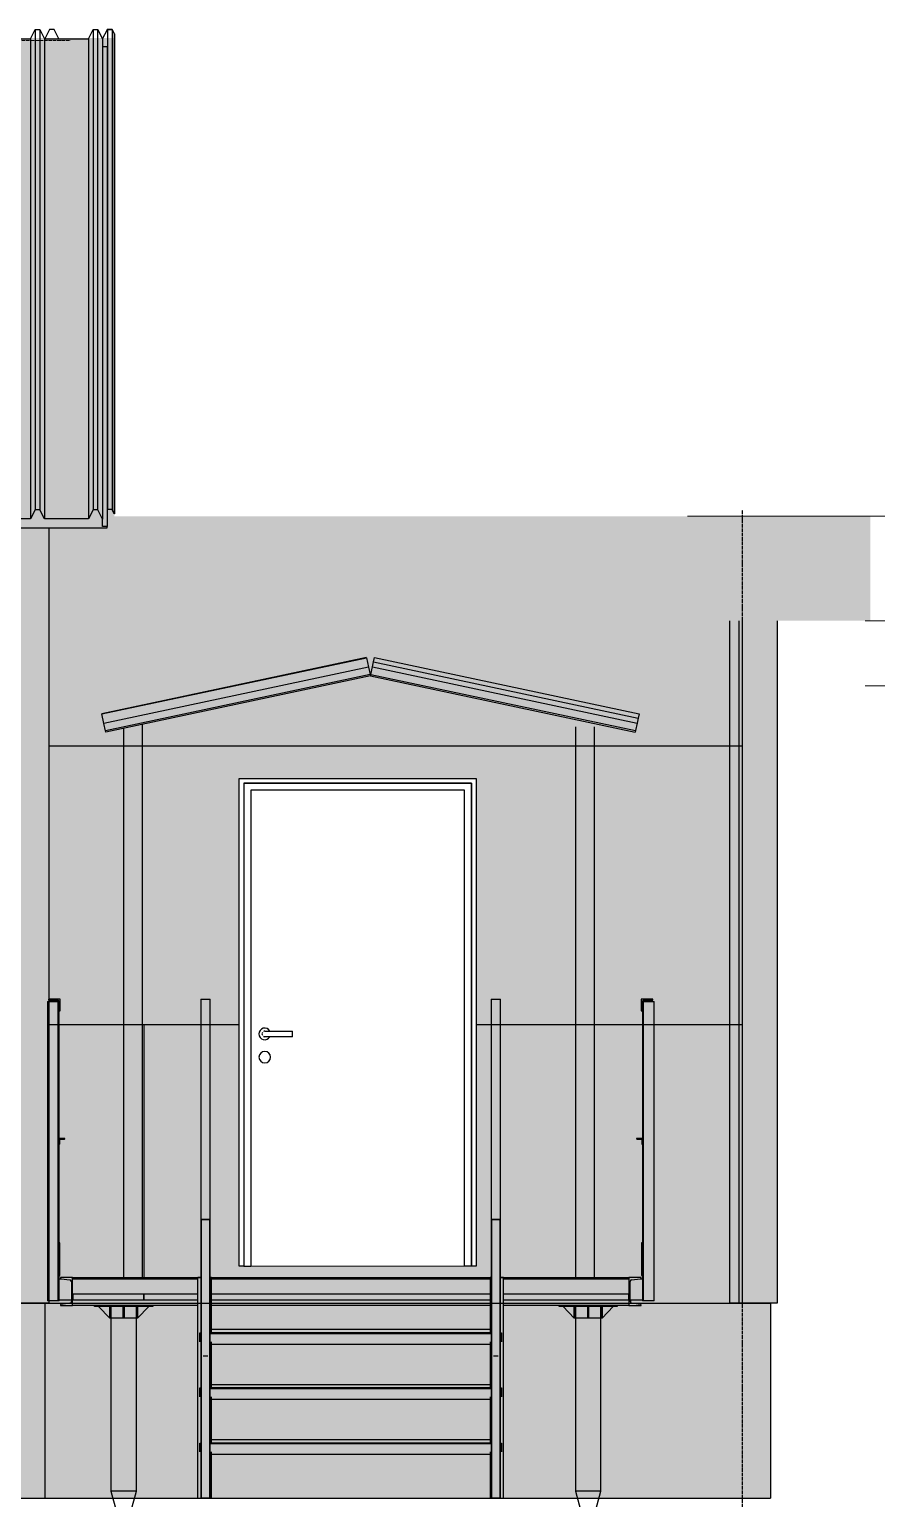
# Model space of a CAD drawing. Header units: millimetres. Extents: x 2162 to 93478, y -2737 to 52379.
# Drawn here: x 57272 to 60920, y 43686 to 50015 of the extents above; entities that cross this region are included whole.
import ezdxf

# ---------------------------------------------------------------- set-up
doc = ezdxf.new("R2010")
doc.units = ezdxf.units.MM
doc.set_wipeout_variables(frame=1)
for name, pattern in [('Штрих 2 х 1 мм', [3, 2, -1]), ('Штрихпунктир 15 х 2 х 2 мм', [19, 15, -2, 0, -2]), ('Штрихпунктирная', [30, 25, -2.25, 0.5, -2.25])]:
    doc.linetypes.add(name, pattern=pattern)
doc.layers.add('Axes', color=40, linetype='Штрихпунктирная')
for name, color, linetype, lineweight in [('Door', 7, 'Continuous', 18), ('Level', 7, 'Continuous', 9), ('Wall', 5, 'Continuous', 9)]:
    doc.layers.add(name, color=color, linetype=linetype, lineweight=lineweight)

# ---------------------------------------------------------------- blocks, each defined once
blk = doc.blocks.new('Level 1')
at = {"color": 0}
for p, q in [((4860, 500), (3360, 500)), ((4860, 0), (4860, 500)), ((4860, 0), (4647.9, 212.1)), ((4860, 0), (5072.1, 212.1)), ((6360, 0), (4360, 0))]:
    blk.add_line(p, q, dxfattribs=at)

msp = doc.modelspace()

# ---------------------------------------------------------------- hatches: boundary and pattern name
at = {"true_color": 0x61993b}
h = msp.add_hatch(color=85, dxfattribs=at)
h.dxf.hatch_style = 1
h.paths.add_polyline_path([(57637.3, 49977.9), (17777.2, 49977.9), (17777.2, 47877.9), (57637.3, 47877.9)])
h.paths.add_polyline_path([(18612.2, 48388.1), (18612.2, 48367.3), (18612.2, 48348.7), (19252.2, 48348.7), (19252.2, 48367.3), (19252.2, 48388.1), (19292.2, 48388.1), (19292.2, 48367.3), (19292.2, 48348.7), (19592.2, 48348.7), (19892.2, 48348.7), (19892.2, 48367.3), (19892.2, 48388.1), (19932.2, 48388.1), (19932.2, 48367.3), (19932.2, 48348.7), (20572.2, 48348.7), (20572.2, 48367.3), (20572.2, 48388.1), (20612.2, 48388.1), (20612.2, 48367.3), (20612.2, 48269.5), (20612.2, 48248.7), (20612.2, 48180.2), (20572.2, 48180.2), (20572.2, 48240.4), (20521.4, 48240.4), (20521.4, 47917.1), (20501.4, 47956.2), (20481.4, 47956.2), (20461.4, 47917.1), (20272.2, 47917.1), (20272.2, 47884.3), (20292.2, 47884.3), (20292.2, 47883.8), (20272.2, 47883.8), (20272.2, 47915.6), (20251.4, 47956.2), (20231.4, 47956.2), (20211.4, 47917.1), (20021.4, 47917.1), (20001.4, 47956.2), (19981.4, 47956.2), (19961.4, 47917.1), (19771.4, 47917.1), (19751.4, 47956.2), (19731.4, 47956.2), (19711.4, 47917.1), (19521.4, 47917.1), (19501.4, 47956.2), (19481.4, 47956.2), (19461.4, 47917.1), (19272.2, 47917.1), (19272.2, 47884.3), (19292.2, 47884.3), (19292.2, 47883.8), (19272.2, 47883.8), (19272.2, 47915.6), (19251.4, 47956.2), (19231.4, 47956.2), (19211.4, 47917.1), (19021.4, 47917.1), (19001.4, 47956.2), (18981.4, 47956.2), (18961.4, 47917.1), (18771.4, 47917.1), (18751.4, 47956.2), (18731.4, 47956.2), (18711.4, 47917.1), (18521.4, 47917.1), (18501.4, 47956.2), (18481.4, 47956.2), (18461.4, 47917.1), (18272.2, 47917.1), (18272.2, 47916.3), (18271.8, 47917.1), (18241.4, 47917.1), (18226.2, 47946.8), (18221.9, 47938.3), (18221.2, 47938.6), (18225.8, 47947.6), (18221.4, 47956.2), (18201.4, 47956.2), (18181.4, 47917.1), (17991.4, 47917.1), (17971.4, 47956.2), (17951.4, 47956.2), (17931.4, 47917.1), (17931.4, 48180.2), (17892.2, 48180.2), (17892.2, 48248.7), (17892.2, 48269.5), (17892.2, 48367.3), (17892.2, 48388.1), (17932.2, 48388.1), (17932.2, 48367.3), (17932.2, 48348.7), (18572.2, 48348.7), (18572.2, 48367.3), (18572.2, 48388.1)], flags=16)
h.paths.add_polyline_path([(18612.2, 48270.4), (18612.2, 48248.7), (18612.2, 48240.4), (19252.2, 48240.4), (19252.2, 48248.7), (19252.2, 48270.4)], flags=0)
h.paths.add_polyline_path([(18521.4, 48318.7), (18521.4, 48270.4), (18572.2, 48270.4), (18572.2, 48269.5), (18572.2, 48248.7), (18572.2, 48240.4), (18471.4, 48240.4), (18471.4, 47956.2), (18451.4, 47956.2), (18431.4, 47917.1), (18431.4, 48240.4), (18272.6, 48240.4), (18272.6, 47917.1), (18252.5, 47956.4), (18230.6, 47956.4), (18230.6, 48240.4), (17932.2, 48240.4), (17932.2, 48248.7), (17932.2, 48270.4), (17951.4, 48270.4), (17951.4, 48318.7)], flags=0)
h.paths.add_polyline_path([(19592.2, 48318.7), (19771.4, 48318.7), (19771.4, 48270.4), (19892.2, 48270.4), (19932.2, 48269.5), (19932.2, 48248.7), (19932.2, 48180.2), (19892.2, 48180.2), (19892.2, 48240.4), (19592.2, 48240.4), (19292.2, 48240.4), (19292.2, 48180.2), (19272.6, 48180.2), (19272.6, 47917.1), (19272.2, 47884.3), (19272.2, 47916.3), (19251.7, 47956.4), (19231.1, 47956.4), (19221.9, 47938.3), (19221.2, 47938.6), (19230.6, 47957.2), (19252.1, 47957.2), (19252.1, 48180.2), (19292.2, 48180.2), (19292.2, 48248.7), (19292.2, 48270.4), (19461.4, 48270.4), (19461.4, 48318.7)], flags=0)
h.paths.add_polyline_path([(20521.4, 48318.7), (20521.4, 48270.4), (19961.4, 48270.4), (19961.4, 48318.7)], flags=0)
h.paths.add_polyline_path([(20221.2, 47938.6), (20230.6, 47957.2), (20252.1, 47957.2), (20272.6, 47917.1), (20272.2, 47916.3), (20251.7, 47956.4), (20231.1, 47956.4), (20221.9, 47938.3)], flags=0)
h.paths.add_polyline_path([(20272.6, 48240.4), (20272.6, 47917.1), (20272.2, 47884.3), (20272.2, 47915.6)], flags=0)
h = msp.add_hatch(color=85, dxfattribs=at)
h.dxf.hatch_style = 1
h.paths.add_polyline_path([(57615.6, 49336.2), (5644.8, 49336.2), (5644.8, 47879), (57615.6, 47879)])
h.paths.add_polyline_path([(17022, 49336.2), (17022, 48338.3)], flags=16)
h.paths.add_polyline_path([(15460.8, 49336.2), (15456.8, 49316.4), (15456.8, 48358), (15247.1, 48338.3), (15291.1, 48357), (15291.1, 48338.3), (15460.8, 48338.3)], flags=16)
h = msp.add_hatch(color=85, dxfattribs=at)
h.dxf.hatch_style = 1
h.paths.add_polyline_path([(60892.1, 47917.6), (57150.1, 47917.6), (57150.1, 47467.6), (60892.1, 47467.6)])
h = msp.add_hatch(color=85, dxfattribs=at)
h.dxf.hatch_style = 1
h.paths.add_polyline_path([(57355, 47467.6), (57150, 47467.6), (57150, 44527.6), (57355, 44527.6)])
at = {"true_color": 0xecece7}
h = msp.add_hatch(color=254, dxfattribs=at)
h.dxf.hatch_style = 1
h.paths.add_polyline_path([(60287.1, 46927.6), (59705.2, 46927.6), (59705.2, 45727.6), (59911.2, 45727.6), (59911.2, 45787.6), (59906.2, 45787.6), (59906.2, 45837.6), (59956.2, 45837.6), (59956.2, 45827.6), (59959.4, 45827.6), (59961.2, 45827.6), (59961.2, 45727.6), (60287.1, 45727.6)])
h.paths.add_polyline_path([(60287.1, 45727.6), (59961.2, 45727.6), (59961.2, 44687.6), (60287.1, 44687.6)])
h.paths.add_polyline_path([(59911.2, 45727.6), (59705.2, 45727.6), (59705.2, 44687.6), (59907.2, 44687.6), (59907.2, 44787.6), (59911.2, 44787.6), (59911.2, 45212.6), (59908.2, 45212.6), (59908.2, 45213.8, 1), (59910.6, 45213.8), (59911.2, 45279.6)])
h.paths.add_polyline_path([(60287.1, 44687.6), (59961.2, 44687.6), (59961.2, 44537.6), (59959.4, 44537.6), (59921.7, 44537.6), (59916.2, 44537.6), (59914.4, 44537.6), (59911.2, 44537.6), (59911.2, 44542.6), (59859.2, 44542.6), (59859.2, 44530.5, 0.354943), (59868.2, 44527.6), (60287.1, 44527.6)])
h.paths.add_polyline_path([(60287.1, 47467.6), (59393.8, 47467.6), (58393.8, 47467.6), (57355.1, 47467.6), (57355.1, 46927.6), (57679, 46927.6), (57679, 47004.3), (57600.3, 46987.6), (57599, 46993.5), (57592.3, 47025.3), (57583.5, 47066.8), (58723.5, 47309.2), (58732.3, 47267.6), (58740.3, 47229.9), (59880.3, 46987.6), (59881.6, 46994), (59888.4, 47026), (58748.4, 47268.3), (58753.1, 47290.3), (58753.2, 47290.6), (58757.1, 47309.2), (59897.1, 47066.8), (59893.2, 47048.3), (59893.1, 47048), (59888.4, 47026), (59881.6, 46994), (59880.3, 46987.6), (58740.3, 47229.9), (57759, 47021.3), (57759, 46927.6), (60137.1, 46927.6), (60287.1, 46927.6)])
h.paths.add_polyline_path([(59625.2, 46927.6), (57759, 46927.6), (57759, 45727.6), (57764.7, 45727.6), (58010.1, 45727.6), (58010.1, 45823.6), (58010.1, 45837.6), (58050.1, 45837.6), (58050.1, 45823.6), (58050.1, 45727.6), (58175.2, 45727.6), (58175.2, 46787.6), (59195.2, 46787.6), (59195.2, 45727.6), (59260.1, 45727.6), (59260.1, 45823.6), (59260.1, 45837.6), (59300.1, 45837.6), (59300.1, 45823.6), (59300.1, 45727.6), (59625.2, 45727.6)])
h.paths.add_polyline_path([(57679, 46927.6), (57418.6, 46927.6), (57355.1, 46927.6), (57355.1, 45837.6), (57404.2, 45837.6), (57404.2, 45787.6), (57403.7, 45727.6), (57679, 45727.6)])
h.paths.add_polyline_path([(57679, 45727.6), (57399.2, 45727.6), (57399.2, 45237.6), (57399.8, 45213.8, 0.416307), (57401, 45212.6), (57399.2, 45212.6), (57399.2, 44787.6), (57403.2, 44787.6), (57403.2, 44687.6), (57679, 44687.6)])
h.paths.add_polyline_path([(58010.1, 45727.6), (57764.7, 45727.6), (57764.7, 44687.6), (58010.1, 44687.6), (58010.1, 44887.6)])
h.paths.add_polyline_path([(58175.2, 45727.6), (58050.1, 45727.6), (58050.1, 44887.6), (58050.1, 44687.6), (58175.2, 44687.6)])
h.paths.add_polyline_path([(59625.2, 45727.6), (59300.1, 45727.6), (59300.1, 44887.6), (59300.1, 44687.6), (59625.2, 44687.6)])
h.paths.add_polyline_path([(59260.1, 45727.6), (59195.2, 45727.6), (59195.2, 44687.6), (59260.1, 44687.6), (59260.1, 44887.6)])
at = {"true_color": 0x61993b}
h = msp.add_hatch(color=85, dxfattribs=at)
h.dxf.hatch_style = 1
h.paths.add_polyline_path([(60492, 47467.6), (60287, 47467.6), (60287, 44527.6), (60492, 44527.6)])
h = msp.add_hatch(color=85, dxfattribs=at)
h.dxf.hatch_style = 1
h.paths.add_polyline_path([(57759, 47019.6), (57679, 47019.8), (57679, 44638.2), (57759, 44638)])
h = msp.add_hatch(color=85, dxfattribs=at)
h.dxf.hatch_style = 1
h.paths.add_polyline_path([(59705.2, 47019.2), (59625.2, 47019.4), (59625.2, 44637.8), (59705.2, 44637.6)])
h = msp.add_hatch(color=85, dxfattribs=at)
h.dxf.hatch_style = 1
h.paths.add_polyline_path([(57399.4, 45586.9), (57399.4, 45827.6), (57354.4, 45827.6), (57354.4, 44537.6), (57399.4, 44537.6)])
h.paths.add_polyline_path([(58053.3, 45837.6), (58010.1, 45837.6), (58011.1, 45582.9), (58009.1, 44527.3), (58055.3, 44527.3), (58055.3, 45582.9)])
h = msp.add_hatch(color=85, dxfattribs=at)
h.dxf.hatch_style = 1
h.paths.add_polyline_path([(59300.1, 45837.6), (59260.1, 45837.6), (59260.1, 44527.6), (59300.1, 44527.6)])
h = msp.add_hatch(color=85, dxfattribs=at)
h.dxf.hatch_style = 1
h.paths.add_polyline_path([(59961.2, 45794.7), (59961.2, 45827.6), (59911.3, 45827.6), (59911.3, 45794.7), (59911.3, 44537.6), (59961.2, 44537.6)])
h = msp.add_hatch(color=85, dxfattribs=at)
h.dxf.hatch_style = 1
h.paths.add_polyline_path([(57990.2, 44633.1), (57450.4, 44633.1), (57450.4, 44567.6), (57990.2, 44567.6)])
h.paths.add_polyline_path([(58003.2, 44687.6), (57757.9, 44687.6), (57757.9, 44638), (58003.2, 44638)], flags=17)
h.paths.add_polyline_path([(57757.9, 44687.6), (57752.2, 44687.6), (57752.2, 44638), (57757.9, 44638)], flags=16)
edge = h.paths.add_edge_path()
edge.add_line((57396.4, 44687.6), (57396.4, 44647.6))
edge.add_line((57396.4, 44647.6), (57392.4, 44647.6))
edge.add_line((57392.4, 44647.6), (57392.4, 44632.6))
edge.add_line((57392.4, 44632.6), (57399.5, 44637.6))
edge.add_line((57399.5, 44637.6), (57399.4, 44632.6))
edge.add_arc((57383.4, 44628.8), 16.5, 13.53589, 24.48774)
edge.add_line((57398.4, 44635.6), (57398.4, 44637.6))
edge.add_line((57398.4, 44637.6), (57450.4, 44637.6))
edge.add_line((57450.4, 44637.6), (57445.9, 44635.8))
edge.add_line((57445.9, 44635.8), (57445.9, 44635.1))
edge.add_line((57445.9, 44635.1), (57450.4, 44633.1))
edge.add_line((57450.4, 44633.1), (57990.2, 44633.1))
edge.add_line((57990.2, 44633.1), (57990.2, 44637.6))
edge.add_line((57990.2, 44637.6), (58003.2, 44637.6))
edge.add_line((58003.2, 44637.6), (58003.2, 44687.6))
edge.add_line((58003.2, 44687.6), (57396.4, 44687.6))
edge = h.paths.add_edge_path()
edge.add_arc((57439, 44625.7), 11.8, 334.54144, 450.1865)
edge.add_line((57439, 44637.5), (57401.1, 44637.6))
edge.add_line((57401.1, 44637.6), (57392.4, 44632.6))
edge.add_line((57392.4, 44632.6), (57392.4, 44542.6))
edge.add_line((57392.4, 44542.6), (57449.7, 44542.6))
edge.add_line((57449.7, 44542.6), (57449.7, 44620.6))
edge = h.paths.add_edge_path()
edge.add_line((57445.6, 44542.6), (57392.4, 44542.6))
edge.add_line((57392.4, 44542.6), (57392.4, 44537.6))
edge.add_line((57392.4, 44537.6), (57389.2, 44537.6))
edge.add_line((57389.2, 44537.6), (57387.4, 44537.6))
edge.add_line((57387.4, 44537.6), (57381.9, 44537.6))
edge.add_line((57381.9, 44537.6), (57348.2, 44537.6))
edge.add_line((57348.2, 44537.6), (57348.2, 44527.6))
edge.add_line((57348.2, 44527.6), (57440.8, 44527.6))
edge.add_arc((57438.1, 44534.6), 7.5, 291.0528, 360)
edge.add_line((57445.6, 44534.6), (57445.6, 44542.6))
h.paths.add_polyline_path([(57757.9, 44567.6), (57450.1, 44567.6), (57450.1, 44542.6), (57757.9, 44542.6)])
h.paths.add_polyline_path([(57990.2, 44542.6), (57445.6, 44542.6), (57445.6, 44527.6), (57990.2, 44527.6)])
h.paths.add_polyline_path([(57990.2, 44567.6), (57757.9, 44567.6), (57757.9, 44542.6), (57990.2, 44542.6)])
h.paths.add_polyline_path([(58003.2, 44637.6), (57990.2, 44637.6), (57990.2, 44527.6), (58003.2, 44527.6)])
h.paths.add_polyline_path([(59911.3, 44687.6), (58003.2, 44687.6), (58003.2, 44637.6), (58003.2, 44527.6), (59911.3, 44527.6)])
edge = h.paths.add_edge_path(flags=16)
edge.add_line((59846.4, 44638), (59898.4, 44637.6))
edge.add_line((59898.4, 44637.6), (59898.4, 44635.6))
edge.add_arc((59895.4, 44635.6), 3, -83.15723, 0, ccw=False)
edge.add_line((59895.8, 44632.6), (59895.7, 44632.6))
edge.add_line((59895.7, 44632.6), (59852.2, 44632.6))
edge.add_line((59852.2, 44632.6), (59852.2, 44542.6))
edge.add_line((59852.2, 44542.6), (59852, 44542.6))
edge.add_line((59852, 44542.6), (59852, 44620.6))
edge.add_arc((59983.1, 44618.9), 131.1, 173.98772, 179.24138, ccw=False)
edge.add_line((59852.7, 44632.6), (59895.8, 44632.6))
edge.add_arc((59895.4, 44635.6), 3, 276.84277, 360)
edge.add_line((59898.4, 44635.6), (59898.4, 44637.6))
edge.add_line((59898.4, 44637.6), (59846.4, 44637.6))
edge.add_line((59846.4, 44637.6), (59306.2, 44637.6))
edge.add_line((59306.2, 44637.6), (59293.2, 44638))
edge.add_line((59293.2, 44638), (59846.4, 44638))
h = msp.add_hatch(color=85, dxfattribs=at)
h.dxf.hatch_style = 1
h.paths.add_polyline_path([(58010.1, 44687.6), (57764.7, 44687.6), (57764.7, 44638), (58010.1, 44638)])
h = msp.add_hatch(color=85, dxfattribs=at)
h.dxf.hatch_style = 1
h.paths.add_polyline_path([(54212.1, 44527.6), (45182.1, 44527.6), (45182.1, 43687.6), (54212.1, 43687.6)])
h.paths.add_polyline_path([(57217.1, 44527.6), (54226.6, 44527.6), (54212.1, 44527.6), (54212.1, 43687.6), (57217.1, 43687.6)])
h.paths.add_polyline_path([(60342.1, 44527.6), (57217.1, 44527.6), (57217.1, 43687.6), (60342.1, 43687.6)])
h.paths.add_polyline_path([(60462.5, 44527.6), (60342.1, 44527.6), (60342.1, 43687.6), (60462.5, 43687.6)])
h.paths.add_polyline_path([(45182.1, 44527.6), (42186.6, 44527.6), (5937, 44527.6), (5937, 43687.6), (45182.1, 43687.6)])
at = {"layer": 'Wall', "true_color": 0x61993b}
h = msp.add_hatch(color=85, dxfattribs=at)
h.dxf.hatch_style = 1
h.paths.add_polyline_path([(58732.3, 47267.6), (58723.7, 47308.2), (57583.7, 47065.9), (57592.3, 47025.3)])
h.paths.add_polyline_path([(58739, 47235.8), (58732.3, 47267.6), (57592.3, 47025.3), (57599, 46993.5)])
h.paths.add_polyline_path([(58740.3, 47229.9), (58739, 47235.8), (57599, 46993.5), (57600.3, 46987.6)])
h = msp.add_hatch(color=85, dxfattribs=at)
h.dxf.hatch_style = 1
h.paths.add_polyline_path([(58748.4, 47268.3), (58741.6, 47236.3), (59881.6, 46994), (59888.4, 47026)])
h.paths.add_polyline_path([(58753.1, 47290.3), (58748.4, 47268.3), (59888.4, 47026), (59893.1, 47048)])
h.paths.add_polyline_path([(58757.1, 47309.2), (58753.2, 47290.6), (59893.2, 47048.3), (59897.1, 47066.8)])
h.paths.add_polyline_path([(58741.6, 47236.3), (58740.3, 47229.9), (59880.3, 46987.6), (59881.6, 46994)])

# ---------------------------------------------------------------- linework, layer by layer
for p, q in [((57276.3, 49974.9), (57296.3, 50014)), ((57296.3, 50014), (57316.3, 50014)), ((57296.3, 50014), (57296.3, 47945.9)), ((57316.3, 50014), (57336.3, 49974.9)), ((57316.3, 50014), (57316.3, 47945.9)), ((57357.8, 50014), (57337.8, 49974.9)), ((57377.8, 50014), (57357.8, 50014)), ((57397.8, 49974.9), (57377.8, 50014)), ((57526.3, 49974.9), (57546.3, 50014)), ((57546.3, 50014), (57566.3, 50014)), ((57546.3, 50014), (57546.3, 47945.9)), ((57566.3, 50014), (57587.1, 49973.4)), ((57566.3, 47945.9), (57566.3, 50014)), ((57607.1, 50015), (57586.6, 49974.9)), ((57587.1, 49974.1), (57607.6, 50014.2)), ((57628.6, 50015), (57607.1, 50015)), ((57607.6, 50014.2), (57628.1, 50014.2)), ((57607.6, 50014.2), (57607.6, 47946.1)), ((57628.1, 50014.2), (57637.3, 49996.1)), ((57628.1, 50014.2), (57628.1, 47946.1)), ((57638, 49996.5), (57628.6, 50015)), ((57086.3, 49974.9), (57276.3, 49974.9)), ((57276.3, 49974.9), (57276.3, 47906.7)), ((57336.3, 49974.9), (57526.3, 49974.9)), ((57336.3, 49974.9), (57336.3, 47906.7)), ((57526.3, 49974.9), (57526.3, 47906.7)), ((57587.1, 49973.4), (57587.1, 47905.3)), ((57587.1, 49941.7), (57607.1, 49941.7)), ((57607.1, 49941.7), (57607.1, 47873.5)), ((57637.3, 49996.1), (57638, 49996.5)), ((57637.3, 49996.1), (57637.3, 47928)), ((57638, 49996.5), (57638, 47928.3)), ((57296.3, 47945.9), (57276.3, 47906.7)), ((57316.3, 47945.9), (57296.3, 47945.9)), ((57336.3, 47906.7), (57316.3, 47945.9)), ((57546.3, 47945.9), (57526.3, 47906.7)), ((57566.3, 47945.9), (57546.3, 47945.9)), ((57587.1, 47905.3), (57566.3, 47945.9)), ((57628.1, 47946.1), (57607.6, 47946.1)), ((57637.3, 47928), (57628.1, 47946.1)), ((57638, 47928.3), (57637.3, 47928)), ((56607.1, 47867.6), (57607.1, 47867.6)), ((57276.3, 47906.7), (57086.3, 47906.7)), ((57526.3, 47906.7), (57336.3, 47906.7)), ((57587.1, 47873.5), (57587.1, 47905.3)), ((57607.1, 47873.5), (57587.1, 47873.5)), ((57607.1, 47867.6), (57607.1, 47873.5)), ((60287.1, 44527.6), (60287.1, 47467.6)), ((60327.1, 44527.6), (60327.1, 47467.6)), ((60342.1, 44527.6), (60342.1, 47467.6)), ((60492.1, 47467.6), (60492.1, 44527.6)), ((58723.5, 47309.2), (57583.5, 47066.8)), ((57583.7, 47065.9), (58723.7, 47308.2)), ((58723.7, 47308.2), (58732.3, 47267.6)), ((58748.4, 47268.3), (58753.1, 47290.3)), ((58753.1, 47290.3), (58753.2, 47290.6)), ((58753.1, 47290.3), (59893.1, 47048)), ((58753.2, 47290.6), (58757.1, 47309.2)), ((58753.2, 47290.6), (59893.2, 47048.3)), ((58757.1, 47309.2), (59897.1, 47066.8)), ((58732.3, 47267.6), (57592.3, 47025.3)), ((58739, 47235.8), (57599, 46993.5)), ((58740.3, 47229.9), (57600.3, 46987.6)), ((58732.3, 47267.6), (58739, 47235.8)), ((58739, 47235.8), (58740.3, 47229.9)), ((58740.3, 47229.9), (58741.6, 47236.3)), ((58740.3, 47229.9), (59880.3, 46987.6)), ((58741.6, 47236.3), (58748.4, 47268.3)), ((58741.6, 47236.3), (59881.6, 46994)), ((58748.4, 47268.3), (59888.4, 47026)), ((57592.3, 47025.3), (57583.7, 47065.9)), ((59893.1, 47048), (59888.4, 47026)), ((59893.2, 47048.3), (59893.1, 47048)), ((59897.1, 47066.8), (59893.2, 47048.3)), ((57599, 46993.5), (57592.3, 47025.3)), ((57600.3, 46987.6), (57599, 46993.5)), ((57679, 44637.6), (57679, 47004.3)), ((57759, 44637.6), (57759, 47019.2)), ((59625.2, 44637.6), (59625.2, 47010)), ((59705.2, 44637.6), (59705.2, 47010)), ((59881.6, 46994), (59880.3, 46987.6)), ((59888.4, 47026), (59881.6, 46994)), ((60137.1, 46927.6), (57355.1, 46927.6)), ((58175.2, 46787.6), (58175.2, 45727.6)), ((59195.2, 45727.6), (59195.2, 46787.6)), ((57349.2, 45827.6), (57351, 45827.6)), ((57394.2, 45827.6), (57396, 45827.6)), ((59916.2, 45827.6), (59921.7, 45827.6)), ((57355.1, 45727.6), (60342.1, 45727.6)), ((57759, 45727.6), (57764.7, 45727.6)), ((57764.7, 45727.6), (57764.7, 44638)), ((58175.2, 44687.6), (58175.2, 45727.6)), ((59195.2, 45727.6), (59195.2, 44687.6)), ((58050.1, 44887.6), (58010.1, 44887.6)), ((59300.1, 44887.6), (59260.1, 44887.6)), ((59195.2, 44687.6), (58175.2, 44687.6)), ((57457.2, 44635.1), (57457.2, 44635.8)), ((57764.7, 44567.6), (57764.7, 44542.6)), ((57764.7, 44542.6), (57764.7, 44567.6)), ((54226.6, 44527.6), (60462.5, 44527.6)), ((57337.5, 44527.6), (57337.5, 43687.6)), ((57394.2, 44537.6), (57388.7, 44537.6)), ((59916.2, 44537.6), (59914.4, 44537.6)), ((59961.2, 44537.6), (59959.4, 44537.6)), ((60327.1, 44527.6), (60287.1, 44527.6)), ((60342.1, 44527.6), (60327.1, 44527.6)), ((60492.1, 44527.6), (60342.1, 44527.6)), ((60462.5, 44527.6), (60462.5, 43687.6)), ((58040.1, 44299.8), (58020.1, 44299.8)), ((59290.1, 44299.8), (59270.1, 44299.8)), ((50165.4, 43687.6), (60462.5, 43687.6)), ((57723.5, 43687.6), (57997.1, 43687.6)), ((58055.1, 43687.6), (59255.1, 43687.6)), ((59313.1, 43687.6), (59631.9, 43687.6))]:
    msp.add_line(p, q)
at = {"color": 0}
for p, q in [((57355.1, 47867.6), (57355.1, 44527.6)), ((57349.2, 45827.6), (57349.2, 44537.6)), ((57351, 45827.6), (57388.7, 45827.6)), ((57404.2, 45837.6), (57354.2, 45837.6)), ((57354.2, 45837.6), (57354.2, 45834.4)), ((57356, 45832.6), (57393.7, 45832.6)), ((57388.7, 45827.6), (57394.2, 45827.6)), ((57394.2, 45827.6), (57394.2, 44537.6)), ((57396, 45827.6), (57399.2, 45827.6)), ((57399.2, 45827.1), (57399.2, 45789.4)), ((57404.2, 45787.6), (57404.2, 45837.6)), ((58010.1, 45837.6), (58050.1, 45837.6)), ((58010.1, 45837.6), (58010.1, 45823.6)), ((58050.1, 45823.6), (58050.1, 45837.6)), ((59260.1, 45837.6), (59300.1, 45837.6)), ((59260.1, 45837.6), (59260.1, 45823.6)), ((59300.1, 45823.6), (59300.1, 45837.6)), ((59906.2, 45837.6), (59906.2, 45787.6)), ((59956.2, 45837.6), (59906.2, 45837.6)), ((59911.2, 45789.4), (59911.2, 45827.1)), ((59911.3, 45827.6), (59914.4, 45827.6)), ((59914.4, 45827.6), (59916.2, 45827.6)), ((59916.2, 44537.6), (59916.2, 45827.6)), ((59916.7, 45832.6), (59954.4, 45832.6)), ((59921.7, 45827.6), (59959.4, 45827.6)), ((59956.2, 45834.4), (59956.2, 45837.6)), ((59959.4, 45827.6), (59961.2, 45827.6)), ((59961.2, 44537.6), (59961.2, 45827.6)), ((57399.2, 45237.6), (57399.2, 45789.4)), ((57401, 45787.6), (57404.2, 45787.6)), ((58010.1, 45823.6), (58010.1, 44887.6)), ((58050.1, 44887.6), (58050.1, 45823.6)), ((59260.1, 45823.6), (59260.1, 44887.6)), ((59300.1, 44887.6), (59300.1, 45823.6)), ((59906.2, 45787.6), (59909.4, 45787.6)), ((59911.2, 45789.4), (59911.2, 45237.6)), ((57399.2, 45237.6), (57399.2, 45212.6)), ((57424.2, 45237.6), (57399.2, 45237.6)), ((57399.2, 45212.6), (57401, 45212.6)), ((57399.2, 44787.6), (57399.2, 45212.6)), ((57402.2, 45213.8), (57402.2, 45231.1)), ((57405.7, 45234.6), (57423, 45234.6)), ((57424.2, 45235.8), (57424.2, 45237.6)), ((59911.2, 45237.6), (59886.2, 45237.6)), ((59886.2, 45237.6), (59886.2, 45235.8)), ((59887.4, 45234.6), (59904.7, 45234.6)), ((59908.2, 45231.1), (59908.2, 45213.8)), ((59909.4, 45212.6), (59911.2, 45212.6)), ((59911.2, 45212.6), (59911.2, 45237.6)), ((59911.2, 45212.6), (59911.2, 44787.6)), ((58010.1, 44887.6), (58050.1, 44887.6)), ((58010.1, 44887.6), (58010.1, 43687.6)), ((58050.1, 43687.6), (58050.1, 44887.6)), ((59260.1, 44887.6), (59300.1, 44887.6)), ((59260.1, 44887.6), (59260.1, 43687.6)), ((59300.1, 43687.6), (59300.1, 44887.6)), ((57403.2, 44787.6), (57399.2, 44787.6)), ((57399.2, 44787.6), (57399.2, 44647.6)), ((57403.2, 44647.6), (57403.2, 44787.6)), ((59911.2, 44787.6), (59907.2, 44787.6)), ((59907.2, 44787.6), (59907.2, 44647.6)), ((59911.2, 44647.6), (59911.2, 44787.6)), ((57399.2, 44647.6), (57403.2, 44647.6)), ((57399.2, 44537.6), (57399.2, 44647.6)), ((57399.2, 44632.6), (57407.9, 44632.6)), ((57457.2, 44637.6), (57405.2, 44637.6)), ((57405.2, 44637.6), (57405.2, 44635.6)), ((57407.9, 44632.6), (57445.8, 44628.1)), ((57457.2, 44638), (58010.1, 44638)), ((57457.2, 44635.8), (57457.2, 44637.6)), ((57457.2, 44637.6), (57997.1, 44637.6)), ((57457.2, 44517.6), (57457.2, 44637.6)), ((57457.2, 44633.1), (57997.1, 44633.1)), ((57997.1, 43687.6), (57997.1, 44637.6)), ((58010.1, 44637.6), (57997.1, 44637.6)), ((58050.1, 44638), (59260.1, 44638)), ((58055.1, 44637.6), (58050.1, 44637.6)), ((58055.1, 44415.1), (58055.1, 44637.6)), ((58055.1, 44637.6), (59255.1, 44637.6)), ((58055.1, 44633.1), (59255.1, 44633.1)), ((59255.1, 44637.6), (59255.1, 44415.1)), ((59260.1, 44637.6), (59255.1, 44637.6)), ((59300.1, 44638), (59853.2, 44638)), ((59313.1, 44637.6), (59300.1, 44637.6)), ((59313.1, 43687.6), (59313.1, 44637.6)), ((59313.1, 44637.6), (59853.2, 44637.6)), ((59313.1, 44633.1), (59853.2, 44633.1)), ((59853.2, 44637.6), (59853.2, 44635.8)), ((59853.2, 44637.6), (59853.2, 44517.6)), ((59905.2, 44637.6), (59853.2, 44637.6)), ((59853.2, 44635.8), (59853.2, 44635.1)), ((59864.6, 44628.1), (59902.6, 44632.6)), ((59902.6, 44632.6), (59911.2, 44632.6)), ((59905.2, 44635.6), (59905.2, 44637.6)), ((59907.2, 44647.6), (59911.2, 44647.6)), ((59911.2, 44647.6), (59911.2, 44537.6)), ((57452.4, 44620.6), (57452.4, 44534.6)), ((57457.2, 44567.6), (57997.1, 44567.6)), ((57458.2, 44567.7), (57458.2, 44542.6)), ((58055.1, 44567.6), (59255.1, 44567.6)), ((59313.1, 44567.6), (59853.2, 44567.6)), ((59852.2, 44542.6), (59852.2, 44567.7)), ((59858, 44534.6), (59858, 44620.6)), ((57355.1, 44527.6), (57205.1, 44527.6)), ((57351, 44537.6), (57349.2, 44537.6)), ((57388.7, 44537.6), (57351, 44537.6)), ((57396, 44537.6), (57394.2, 44537.6)), ((57399.2, 44537.6), (57396, 44537.6)), ((57399.2, 44542.6), (57452.4, 44542.6)), ((57405.2, 44519.6), (57405.2, 44517.6)), ((57405.2, 44517.6), (57457.2, 44517.6)), ((57445.8, 44527.2), (57407.9, 44522.6)), ((57457.2, 44542.6), (57997.1, 44542.6)), ((57997.1, 44517.6), (57457.2, 44517.6)), ((57552.7, 44513.6), (57552.7, 44517.6)), ((57802.7, 44513.6), (57552.7, 44513.6)), ((57569.6, 44513.6), (57617.7, 44463.6)), ((57617.7, 44463.6), (57617.7, 44513.6)), ((57617.7, 44513.6), (57617.7, 44463.6)), ((57622.7, 44513.6), (57622.7, 43717.6)), ((57675.7, 44463.7), (57675.7, 44513.6)), ((57679.7, 44513.6), (57679.7, 44463.7)), ((57732.7, 43717.6), (57732.7, 44513.6)), ((57737.7, 44513.6), (57737.7, 44463.6)), ((57737.7, 44463.6), (57785.8, 44513.6)), ((57737.7, 44463.6), (57737.7, 44513.6)), ((57802.7, 44517.6), (57802.7, 44513.6)), ((58055.1, 44542.6), (59255.1, 44542.6)), ((59255.1, 44517.6), (58055.1, 44517.6)), ((59313.1, 44542.6), (59853.2, 44542.6)), ((59853.2, 44517.6), (59313.1, 44517.6)), ((59552.7, 44513.6), (59552.7, 44517.6)), ((59802.7, 44513.6), (59552.7, 44513.6)), ((59569.6, 44513.6), (59617.7, 44463.6)), ((59617.7, 44463.6), (59617.7, 44513.6)), ((59617.7, 44513.6), (59617.7, 44463.6)), ((59622.7, 44513.6), (59622.7, 43717.6)), ((59675.7, 44463.7), (59675.7, 44513.6)), ((59679.7, 44513.6), (59679.7, 44463.7)), ((59732.7, 43717.6), (59732.7, 44513.6)), ((59737.7, 44513.6), (59737.7, 44463.6)), ((59737.7, 44463.6), (59785.8, 44513.6)), ((59737.7, 44463.6), (59737.7, 44513.6)), ((59802.7, 44517.6), (59802.7, 44513.6)), ((59853.2, 44517.6), (59905.2, 44517.6)), ((59858, 44542.6), (59911.2, 44542.6)), ((59859.2, 44542.6), (59859.2, 44530.6)), ((59902.6, 44522.6), (59864.6, 44527.2)), ((59905.2, 44517.6), (59905.2, 44519.6)), ((59914.4, 44537.6), (59911.2, 44537.6)), ((59921.7, 44537.6), (59916.2, 44537.6)), ((59959.4, 44537.6), (59921.7, 44537.6)), ((57677.7, 44463.6), (57617.7, 44463.6)), ((57679.7, 44463.7), (57675.7, 44463.7)), ((57737.7, 44463.6), (57677.7, 44463.6)), ((59677.7, 44463.6), (59617.7, 44463.6)), ((59679.7, 44463.7), (59675.7, 44463.7)), ((59737.7, 44463.6), (59677.7, 44463.6)), ((58005.1, 44361.6), (58005.1, 44400.1)), ((58005.1, 44400.1), (58010.1, 44400.1)), ((58050.1, 44400.1), (59260.1, 44400.1)), ((58055.1, 44400.1), (58055.1, 44415.1)), ((58055.1, 44415.1), (59255.1, 44415.1)), ((59255.1, 44400.1), (58055.1, 44400.1)), ((59255.1, 44415.1), (59255.1, 44400.1)), ((59300.1, 44400.1), (59305.1, 44400.1)), ((59305.1, 44400.1), (59305.1, 44361.6)), ((58055.1, 44177.6), (58055.1, 44361.6)), ((59255.1, 44350.1), (58055.1, 44350.1)), ((59255.1, 44361.6), (59255.1, 44177.6)), ((58005.1, 44124.8), (58005.1, 44162.6)), ((58005.1, 44162.6), (58010.1, 44162.6)), ((58050.1, 44162.6), (59260.1, 44162.6)), ((58055.1, 44162.6), (58055.1, 44177.6)), ((58055.1, 44177.6), (59255.1, 44177.6)), ((59255.1, 44162.6), (58055.1, 44162.6)), ((58055.1, 43940.1), (58055.1, 44124.8)), ((59255.1, 44177.6), (59255.1, 44162.6)), ((59255.1, 44124.8), (59255.1, 43940.1)), ((59300.1, 44162.6), (59305.1, 44162.6)), ((59305.1, 44162.6), (59305.1, 44124.8)), ((59255.1, 44112.6), (58055.1, 44112.6)), ((58005.1, 43887.3), (58005.1, 43925.1)), ((58005.1, 43925.1), (58010.1, 43925.1)), ((58050.1, 43925.1), (59260.1, 43925.1)), ((58055.1, 43925.1), (58055.1, 43940.1)), ((58055.1, 43940.1), (59255.1, 43940.1)), ((59255.1, 43925.1), (58055.1, 43925.1)), ((59255.1, 43940.1), (59255.1, 43925.1)), ((59300.1, 43925.1), (59305.1, 43925.1)), ((59305.1, 43925.1), (59305.1, 43887.3)), ((58055.1, 43687.6), (58055.1, 43887.3)), ((59255.1, 43875.1), (58055.1, 43875.1)), ((59255.1, 43887.3), (59255.1, 43687.6)), ((57622.7, 43717.6), (57675.8, 43524.5)), ((57624.1, 43717.6), (57622.7, 43717.6)), ((57623.7, 43717.6), (57622.7, 43717.6)), ((57632.4, 43717.6), (57624.6, 43717.6)), ((57635.9, 43717.6), (57632, 43717.6)), ((57652.6, 43717.6), (57635.9, 43717.6)), ((57655.9, 43717.6), (57653.8, 43717.6)), ((57677.7, 43717.6), (57655.9, 43717.6)), ((57699.5, 43717.6), (57677.7, 43717.6)), ((57679.6, 43524.5), (57732.7, 43717.6)), ((57701.6, 43717.6), (57699.5, 43717.6)), ((57719.5, 43717.6), (57702.8, 43717.6)), ((57720.7, 43717.6), (57719.5, 43717.6)), ((57730.8, 43717.6), (57721.1, 43717.6)), ((57732.7, 43717.6), (57731.7, 43717.6)), ((57997.1, 43687.6), (58055.1, 43687.6)), ((58050.1, 43687.6), (58010.1, 43687.6)), ((59255.1, 43687.6), (59313.1, 43687.6)), ((59300.1, 43687.6), (59260.1, 43687.6)), ((59622.7, 43717.6), (59675.8, 43524.5)), ((59624.1, 43717.6), (59622.7, 43717.6)), ((59623.7, 43717.6), (59622.7, 43717.6)), ((59633.4, 43717.6), (59624.6, 43717.6)), ((59635.9, 43717.6), (59634.7, 43717.6)), ((59652.6, 43717.6), (59635.9, 43717.6)), ((59655.9, 43717.6), (59653.8, 43717.6)), ((59677.7, 43717.6), (59655.9, 43717.6)), ((59699.5, 43717.6), (59677.7, 43717.6)), ((59679.6, 43524.5), (59732.7, 43717.6)), ((59701.6, 43717.6), (59699.5, 43717.6)), ((59719.5, 43717.6), (59702.8, 43717.6)), ((59720.7, 43717.6), (59719.5, 43717.6)), ((59730.8, 43717.6), (59721.1, 43717.6)), ((59732.7, 43717.6), (59731.7, 43717.6))]:
    msp.add_line(p, q, dxfattribs=at)
at = {"color": 254, "true_color": 0xecece7}
msp.add_line((60342.1, 46927.6), (57418.6, 46927.6), dxfattribs=at)
at = {"linetype": 'Штрих 2 х 1 мм'}
for p, q in [((58012.1, 43687.6), (58012.1, 44887.6)), ((58048.1, 43687.6), (58048.1, 44887.6)), ((59262.1, 43687.6), (59262.1, 44887.6)), ((59298.1, 43687.6), (59298.1, 44887.6)), ((58010.1, 44396.1), (58005.1, 44396.1)), ((59260.1, 44396.1), (58050.1, 44396.1)), ((59305.1, 44396.1), (59300.1, 44396.1)), ((58010.1, 44158.6), (58005.1, 44158.6)), ((59260.1, 44158.6), (58050.1, 44158.6)), ((59305.1, 44158.6), (59300.1, 44158.6)), ((58010.1, 43921.1), (58005.1, 43921.1)), ((59260.1, 43921.1), (58050.1, 43921.1)), ((59305.1, 43921.1), (59300.1, 43921.1))]:
    msp.add_line(p, q, dxfattribs=at)
at = {"color": 0}
for centre, radius, start, end in [((57356, 45834.4), 1.8, 180, 270), ((57393.7, 45827.1), 5.5, 0, 90), ((59916.7, 45827.1), 5.5, 90, 180), ((59954.4, 45834.4), 1.8, 270, 0), ((57401, 45789.4), 1.8, 180, 270), ((59909.4, 45789.4), 1.8, 270, 0), ((57401, 45213.8), 1.2, 270, 0), ((57405.7, 45231.1), 3.5, 90, 180), ((57423, 45235.8), 1.2, 270, 0), ((59887.4, 45235.8), 1.2, 180, 270), ((59904.7, 45231.1), 3.5, 0, 90), ((59909.4, 45213.8), 1.2, 180, 270), ((57408.2, 44635.6), 3, 180, 263.15723), ((57444.9, 44620.6), 7.5, 0, 83.15723), ((59865.5, 44620.6), 7.5, 96.84277, 180), ((59902.2, 44635.6), 3, 276.84277, 0), ((57408.2, 44519.6), 3, 96.84277, 180), ((57444.9, 44534.6), 7.5, 276.84277, 0), ((59865.5, 44534.6), 7.5, 180, 263.15723), ((59902.2, 44519.6), 3, 0, 83.15723)]:
    msp.add_arc(centre, radius, start, end, dxfattribs=at)
at = {"layer": 'Axes', "linetype": 'Штрихпунктир 15 х 2 х 2 мм'}
msp.add_line((60342.1, 41318.4), (60342.1, 47945.5), dxfattribs=at)
at = {"layer": 'Level', "linetype": 'Штрихпунктир 15 х 2 х 2 мм'}
msp.add_line((16670.3, 49967.6), (57449.3, 49967.6), dxfattribs=at)
at = {"layer": 'Level'}
for p, q in [((60105.1, 47917.6), (62105.1, 47917.6)), ((60870, 47467.6), (62870, 47467.6))]:
    msp.add_line(p, q, dxfattribs=at)

# ---------------------------------------------------------------- block references
at = {"layer": 'Level', "rotation": 180}
msp.add_blockref('Level 1', (67230, 47187.6), dxfattribs=at)

# ---------------------------------------------------------------- next in the draw order: wipeouts: each hides what was drawn before it
msp.add_wipeout([(58175.2, 46787.6), (59195.2, 46787.6), (59195.2, 44687.6), (58175.2, 44687.6)])

# ---------------------------------------------------------------- next in the draw order: linework, layer by layer
for p, q in [((58175.2, 44687.6), (58175.2, 46787.6)), ((58175.2, 46787.6), (59195.2, 46787.6)), ((59195.2, 46787.6), (59195.2, 44687.6)), ((59175.2, 46767.6), (58195.2, 46767.6)), ((58195.2, 46767.6), (58195.2, 44687.6)), ((58195.2, 46767.6), (58195.2, 44687.6)), ((58195.2, 46767.6), (59175.2, 46767.6)), ((58225.2, 46737.6), (58225.2, 44687.6)), ((59145.2, 46737.6), (58225.2, 46737.6)), ((59145.2, 44687.6), (59145.2, 46737.6)), ((59175.2, 44687.6), (59175.2, 46767.6)), ((59175.2, 46767.6), (59175.2, 44687.6)), ((58305.2, 45699.6), (58405.2, 45699.6)), ((58405.2, 45687.6), (58405.2, 45699.6)), ((58405.2, 45675.6), (58305.2, 45675.6)), ((58405.2, 45675.6), (58405.2, 45687.6)), ((58195.2, 44687.6), (58175.2, 44687.6)), ((58195.2, 44687.6), (58225.2, 44687.6)), ((59175.2, 44687.6), (59145.2, 44687.6)), ((59195.2, 44687.6), (59175.2, 44687.6))]:
    msp.add_line(p, q)
at = {"flags": 128}
for points in [[(58285.2, 45699.6), (58285.2, 45699.6), (58285.3, 45699.6), (58285.4, 45699.6), (58285.5, 45699.6), (58285.6, 45699.6), (58285.8, 45699.6), (58286, 45699.6), (58286.2, 45699.6), (58286.5, 45699.6), (58286.8, 45699.6), (58287.1, 45699.6), (58287.5, 45699.6), (58287.9, 45699.6), (58288.3, 45699.6), (58288.7, 45699.6), (58289.2, 45699.6), (58289.7, 45699.6), (58290.2, 45699.6), (58290.7, 45699.6), (58291.3, 45699.6), (58291.9, 45699.6), (58292.5, 45699.6), (58293.1, 45699.6), (58293.7, 45699.6), (58294.4, 45699.6), (58295.1, 45699.6), (58295.8, 45699.6), (58296.5, 45699.6), (58297.2, 45699.6), (58298, 45699.6), (58298.7, 45699.6), (58299.5, 45699.6), (58300.3, 45699.6), (58301, 45699.6), (58301.8, 45699.6), (58302.6, 45699.6), (58303.4, 45699.6), (58304.2, 45699.6), (58305, 45699.6), (58305.2, 45699.6)], [(58305.2, 45675.6), (58304.4, 45675.6), (58303.6, 45675.6), (58302.8, 45675.6), (58302, 45675.6), (58301.2, 45675.6), (58300.5, 45675.6), (58299.7, 45675.6), (58298.9, 45675.6), (58298.2, 45675.6), (58297.4, 45675.6), (58296.7, 45675.6), (58296, 45675.6), (58295.3, 45675.6), (58294.6, 45675.6), (58293.9, 45675.6), (58293.3, 45675.6), (58292.6, 45675.6), (58292, 45675.6), (58291.4, 45675.6), (58290.9, 45675.6), (58290.3, 45675.6), (58289.8, 45675.6), (58289.3, 45675.6), (58288.8, 45675.6), (58288.4, 45675.6), (58288, 45675.6), (58287.6, 45675.6), (58287.2, 45675.6), (58286.9, 45675.6), (58286.6, 45675.6), (58286.3, 45675.6), (58286.1, 45675.6), (58285.8, 45675.6), (58285.7, 45675.6), (58285.5, 45675.6), (58285.4, 45675.6), (58285.3, 45675.6), (58285.2, 45675.6), (58285.2, 45675.6)]]:
    msp.add_lwpolyline(points, dxfattribs=at)
for centre, radius, start, end in [((58285.2, 45687.6), 25, 30, 180), ((58285.2, 45687.6), 12, 90, 120), ((58285.2, 45687.6), 25, 180, 330), ((58285.2, 45687.6), 12, 150, 180), ((58285.2, 45687.6), 12, 180, 210), ((58285.2, 45687.6), 12, 240, 270), ((58285.2, 45587.6), 25, 0, 180), ((58285.2, 45587.6), 25, 180, 0)]:
    msp.add_arc(centre, radius, start, end)
at = {"layer": 'Door'}
for p, q in [((58225.2, 44687.6), (58225.2, 46737.6)), ((58225.2, 46737.6), (59145.2, 46737.6)), ((59145.2, 46737.6), (59145.2, 44687.6)), ((59145.2, 44687.6), (58225.2, 44687.6))]:
    msp.add_line(p, q, dxfattribs=at)

doc.saveas('drawing.dxf')
